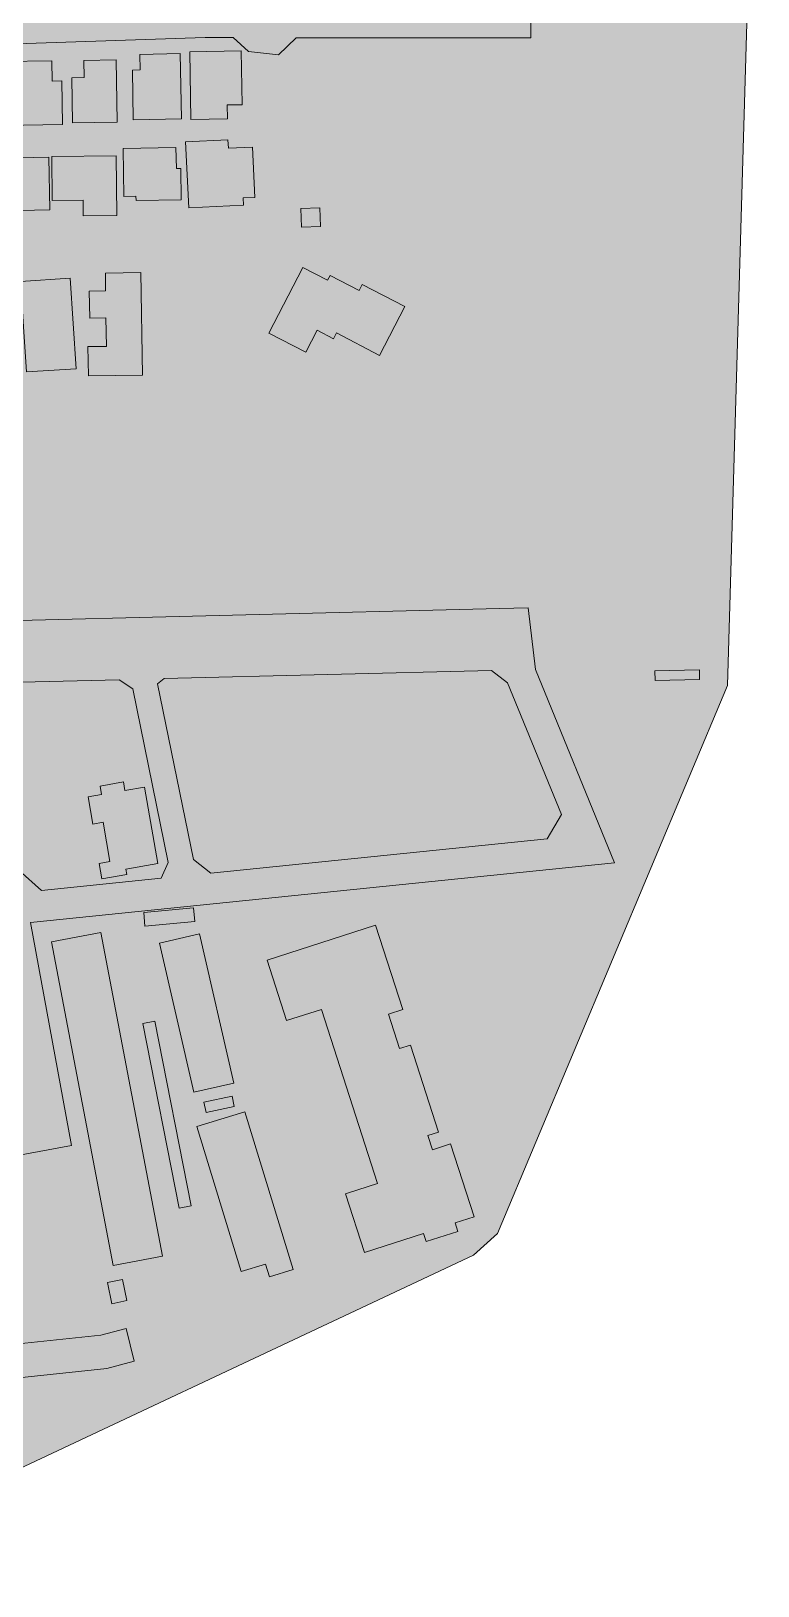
# Model space of a CAD drawing. Header units: millimetres. Extents: x -100577 to 287200, y -212120 to 238461.
# Drawn here: x 157887 to 287200, y -212120 to 64543 of the extents above; entities that cross this region are included whole.
import ezdxf

# ---------------------------------------------------------------- set-up
doc = ezdxf.new("R2010")
doc.units = ezdxf.units.MM
doc.layers.add('30_敷地・外構', color=8, linetype='Continuous', lineweight=9)

msp = doc.modelspace()

# ---------------------------------------------------------------- hatches: boundary and pattern name
at = {"layer": '30_敷地・外構'}
for points in [[(203769, 214442), (243430, 177722), (287200, 133010), (281793, -51921), (240886, -149401), (236610, -153248), (133668, -201677), (129226, -203200), (92493, -208829), (80789, -210335), (60528, -212120), (29240, -207579), (4134, -203331), (-18461, -198214), (-25999, -196278), (-94564, -156949), (-100577, -152009), (-15558, -27277), (128293, -27286), (128295, 900), (83295, 903), (83298, 56906), (50292, 56910), (20297, 12904), (20298, 907), (3653, 908), (165571, 238461)], [(186324, 48819), (186120, 60852), (195275, 61020), (195442, 51431), (192756, 51396), (192802, 48931)], [(153056, 47733), (152854, 59126), (161561, 59278), (161620, 55641), (163332, 55672), (163467, 47923)], [(167336, 56257), (167287, 59311), (173032, 59418), (173224, 48366), (165276, 48222), (165128, 56211)], [(177279, 57624), (177226, 60401), (184420, 60530), (184624, 48932), (176059, 48781), (175901, 57596)], [(185968, 33079), (185384, 44827), (192906, 45207), (192985, 43700), (197273, 43918), (197710, 34958), (195644, 34851), (195706, 33562)], [(161050, 42090), (161244, 32710), (150181, 32489), (149987, 41868)], [(173034, 42345), (173134, 31724), (167176, 31671), (167145, 34443), (161621, 34390), (161553, 42239)], [(174404, 35135), (174258, 43659), (183663, 43819), (183734, 40070), (184501, 40086), (184594, 34517), (176553, 34384), (176542, 35172)], [(209249, 33115), (209373, 29780), (206020, 29655), (205895, 32991)], [(206255, 22488), (210642, 20212), (211092, 21068), (216237, 18394), (216785, 19453), (224386, 15515), (219894, 6848), (212202, 10832), (211670, 9811), (208790, 11297), (206766, 7387), (200186, 10794)], [(164812, 20570), (165892, 4467), (157098, 3885), (156011, 19980)], [(167992, 8393), (171289, 8441), (171208, 13527), (168309, 13482), (168234, 18270), (171152, 18325), (171100, 21471), (177437, 21567), (177728, 3332), (168074, 3178)], [(276786, -49128), (276825, -50845), (268909, -51014), (268870, -49296)], [(168030, -71703), (170423, -71281), (170161, -69795), (174313, -69073), (174588, -70607), (178063, -69998), (180435, -83577), (174735, -84575), (174911, -85558), (170487, -86333), (170007, -83562), (171913, -83238), (170696, -76239), (168874, -76553)], [(186785, -91464), (187002, -93924), (178135, -94742), (177919, -92283)], [(170278, -95865), (181242, -153436), (172507, -155100), (161543, -97529)], [(187876, -96101), (193933, -122654), (186816, -124277), (180753, -97731)], [(214158, -142230), (219542, -140489), (209526, -109527), (203344, -111527), (199867, -100777), (219174, -94532), (224038, -109567), (221480, -110394), (223455, -116500), (225373, -115880), (230388, -131381), (228473, -132001), (229286, -134515), (232516, -133469), (236711, -146435), (233326, -147530), (233815, -149041), (228176, -150866), (227699, -149393), (217188, -152793), (213808, -142344)], [(179923, -111625), (186384, -144466), (184219, -144891), (177758, -112050)], [(193640, -124951), (194045, -126819), (189058, -127900), (188645, -126025)], [(195917, -127759), (204494, -155818), (200286, -157109), (199601, -154853), (195276, -156178), (187389, -130367)], [(174161, -157591), (174930, -161361), (172232, -161912), (171463, -158141)]]:
    msp.add_hatch(color=8, dxfattribs=at).paths.add_polyline_path(points)
h = msp.add_hatch(color=8, dxfattribs=at)
h.paths.add_polyline_path([(70282, 69208), (73678, 71132), (76317, 70450), (93200, 82502), (103771, 90731), (105768, 92615), (106777, 92004), (118470, 107202), (129044, 119708), (151079, 145305), (166377, 164634), (171339, 170679), (187222, 191434), (198287, 205506), (198078, 207155), (198177, 210842), (200714, 210457), (204131, 206947), (209556, 200562), (211126, 198649), (212482, 197237), (214840, 195221), (221884, 189362), (224838, 186553), (231279, 180241), (233222, 178925), (234263, 178290), (238253, 175499), (239941, 174138), (238464, 171834), (214170, 143332), (209158, 139971), (184288, 106392), (183979, 101792), (187006, 98886), (183026, 93882), (165710, 106978), (169774, 111252), (174631, 107899), (178917, 108658), (203772, 141801), (210006, 145863), (226839, 165530), (229045, 168160), (228927, 173575), (225566, 172052), (219062, 168983), (203918, 160611), (202180, 160000), (200039, 159685), (197647, 159569), (191232, 159714), (183101, 159307), (180096, 159014), (168070, 160235), (162297, 151659), (173068, 147577), (172196, 145262), (160706, 149611), (132461, 116785), (121949, 104357), (112883, 92798), (110862, 90177), (104210, 83405), (97491, 77480), (91406, 72674), (81313, 65672), (81914, 64349), (188765, 67869), (246789, 67840), (246782, 63340), (205026, 63372), (201918, 60300), (196541, 60911), (193812, 63375), (188843, 63379), (126860, 61341), (83293, 59800), (83292, 56906), (50292, 56910), (20297, 12904), (20297, 12689), (15591, 3143), (14532, 522), (14418, -2475), (17720, -43184), (25175, -42918), (79835, -42007), (146151, -40579), (241235, -38179), (246311, -38103), (247627, -49077), (261713, -83458), (157802, -94080), (165059, -133727), (125695, -141051), (124858, -140143), (118888, -141941), (123034, -155933), (127771, -172228), (146551, -170017), (170292, -167511), (174822, -166336), (176248, -172157), (171365, -173432), (147215, -175970), (104093, -181702), (47871, -189958), (8835, -196640), (5104, -198424), (4305, -197393), (3768, -190338), (6823, -189844), (32763, -185394), (35343, -181411), (31434, -162226), (28769, -160898), (-9298, -166488), (-10933, -168206), (-6545, -190414), (-10493, -191063), (-16166, -162327), (-26790, -120042), (-7087, -114418), (18234, -108159), (19924, -105794), (14653, -79967), (13291, -79523), (-25792, -92481), (-55265, -101098), (-56831, -103919), (-41582, -164299), (-39302, -166240), (-28153, -163917), (-27141, -168806), (-41869, -171872), (-45676, -172876), (-47156, -168101), (-45927, -165399), (-61931, -102078), (-67560, -103570), (-63454, -97546), (-48680, -93970), (-27191, -87693), (-10340, -82620), (13576, -74692), (11129, -62713), (4852, -55163), (-7350, -55899), (-35297, -58585), (-37038, -58790), (-28960, -46939), (-8208, -44936), (7056, -44015), (3105, -3032), (841, -3218), (7523, 6586), (10188, 6878), (11706, 9733), (14902, 15113), (16647, 17889), (22188, 25269), (30756, 36199), (31078, 37246), (31976, 38564), (31568, 38842), (31589, 38911), (30327, 40042), (49726, 68503)])
h.paths.add_polyline_path([(249687, -79170), (252259, -74874), (242638, -51401), (239776, -49214), (181561, -50672), (180362, -51600), (186760, -82836), (189880, -85279)], flags=0)
h.paths.add_polyline_path([(122432, -172857), (117492, -157794), (113402, -143592), (102609, -146842), (107949, -173033), (109906, -174334)], flags=0)
h.paths.add_polyline_path([(102997, -140548), (124602, -135154), (156696, -129184), (157833, -127530), (155666, -115697), (153986, -115090), (100254, -125532), (98538, -126917), (100982, -138868)], flags=0)
h.paths.add_polyline_path([(181054, -86178), (182290, -83402), (175966, -52507), (173537, -50882), (151096, -51446), (149632, -53415), (155735, -84812), (159728, -88359)], flags=0)
h.paths.add_polyline_path([(99494, -121611), (153219, -111162), (154579, -109775), (152277, -97195), (149896, -96120), (96587, -107524), (94891, -109028), (97242, -120535)], flags=0)
h.paths.add_polyline_path([(75897, -176990), (78242, -179444), (101889, -175966), (103551, -173925), (87364, -94627), (84320, -93101), (61965, -97605), (60073, -99694), (67162, -133433)], flags=0)
h.paths.add_polyline_path([(95750, -103619), (148859, -92259), (150734, -89645), (148254, -79377), (145045, -77400), (93522, -88309), (91196, -90896), (93506, -102243)], flags=0)
h.paths.add_polyline_path([(43383, -180823), (48032, -183882), (70055, -180647), (71982, -177742), (63246, -134235), (56562, -102429), (52408, -99534), (29809, -104087), (28183, -106324)], flags=0)
h.paths.add_polyline_path([(89322, -81754), (91291, -82656), (145232, -71229), (146664, -69541), (143755, -54562), (140928, -51687), (84918, -52894), (83660, -53993)], flags=0)
h.paths.add_polyline_path([(26105, -96137), (28627, -98207), (83132, -87229), (85409, -85025), (82983, -73164), (80492, -71618), (25091, -79979), (23284, -82315)], flags=0)
h.paths.add_polyline_path([(8662, -116697), (16956, -155944), (19718, -157182), (28042, -155956), (29652, -153514), (21590, -113993), (19195, -112036), (11433, -113953)], flags=0)
h.paths.add_polyline_path([(-14901, -146868), (-13247, -153270), (-11596, -160014), (-10031, -161553), (11083, -158450), (13058, -154408), (5242, -117420), (2043, -116282), (-6056, -118287), (-18134, -121727), (-20359, -125135)], flags=0)
h.paths.add_polyline_path([(21655, -74326), (23827, -76130), (79893, -67671), (81368, -65237), (79190, -54559), (77564, -53035), (26041, -53902), (19126, -61936)], flags=0)
h.paths.add_polyline_path([(189981, 189290), (174073, 168504), (169859, 162049), (180101, 161023), (182960, 161292), (191203, 161711), (197626, 161561), (199848, 161671), (201703, 161947), (203092, 162440), (218117, 170742), (225532, 174554), (228862, 176201), (228828, 177752), (222409, 184046), (219561, 186746), (212587, 192549), (210073, 194689), (208505, 196332), (206877, 198317), (203663, 202101), (200069, 202133)], flags=0)
h.paths.add_polyline_path([(11099, -3879), (11053, -3475), (10631, -2734), (9457, -2858), (9313, -4172), (12772, -42208), (13097, -42586), (13413, -42770), (14294, -42686), (14446, -42064)], flags=0)

# ---------------------------------------------------------------- linework, layer by layer
for points in [[(287200, 133010), (281793, -51921), (240886, -149401), (236610, -153248), (133668, -201677)], [(246789, 67840), (246782, 63340), (205026, 63372), (201918, 60300), (196541, 60911), (193812, 63375), (188843, 63379), (126860, 61341)], [(186324, 48819), (186120, 60852), (195275, 61020), (195442, 51431), (192756, 51396), (192802, 48931), (186324, 48819)], [(153056, 47733), (152854, 59126), (161561, 59278), (161620, 55641), (163332, 55672), (163467, 47923), (153056, 47733)], [(167336, 56257), (167287, 59311), (173032, 59418), (173224, 48366), (165276, 48222), (165128, 56211), (167336, 56257)], [(177279, 57624), (177226, 60401), (184420, 60530), (184624, 48932), (176059, 48781), (175901, 57596), (177279, 57624)], [(185968, 33079), (185384, 44827), (192906, 45207), (192985, 43700), (197273, 43918), (197710, 34958), (195644, 34851), (195706, 33562), (185968, 33079)], [(161050, 42090), (161244, 32710), (150181, 32489), (149987, 41868), (161050, 42090)], [(173034, 42345), (173134, 31724), (167176, 31671), (167145, 34443), (161621, 34390), (161553, 42239), (173034, 42345)], [(174404, 35135), (174258, 43659), (183663, 43819), (183734, 40070), (184501, 40086), (184594, 34517), (176553, 34384), (176542, 35172), (174404, 35135)], [(209249, 33115), (209373, 29780), (206020, 29655), (205895, 32991), (209249, 33115)], [(206255, 22488), (210642, 20212), (211092, 21068), (216237, 18394), (216785, 19453), (224386, 15515), (219894, 6848), (212202, 10832), (211670, 9811), (208790, 11297), (206766, 7387), (200186, 10794), (206255, 22488)], [(164812, 20570), (165892, 4467), (157098, 3885), (156011, 19980), (164812, 20570)], [(167992, 8393), (171289, 8441), (171208, 13527), (168309, 13482), (168234, 18270), (171152, 18325), (171100, 21471), (177437, 21567), (177728, 3332), (168074, 3178), (167992, 8393)], [(146151, -40579), (241235, -38179), (246311, -38103), (247627, -49077), (261713, -83458), (157802, -94080), (165059, -133727), (125695, -141051)], [(249687, -79170), (252259, -74874), (242638, -51401), (239776, -49214), (181561, -50672), (180362, -51600), (186760, -82836), (189880, -85279), (249687, -79170)], [(276786, -49128), (276825, -50845), (268909, -51014), (268870, -49296), (276786, -49128)], [(181054, -86178), (182290, -83402), (175966, -52507), (173537, -50882), (151096, -51446), (149632, -53415), (155735, -84812), (159728, -88359), (181054, -86178)], [(168030, -71703), (170423, -71281), (170161, -69795), (174313, -69073), (174588, -70607), (178063, -69998), (180435, -83577), (174735, -84575), (174911, -85558), (170487, -86333), (170007, -83562), (171913, -83238), (170696, -76239), (168874, -76553), (168030, -71703)], [(186785, -91464), (187002, -93924), (178135, -94742), (177919, -92283), (186785, -91464)], [(170278, -95865), (181242, -153436), (172507, -155100), (161543, -97529), (170278, -95865)], [(187876, -96101), (193933, -122654), (186816, -124277), (180753, -97731), (187876, -96101)], [(214158, -142230), (219542, -140489), (209526, -109527), (203344, -111527), (199867, -100777), (219174, -94532), (224038, -109567), (221480, -110394), (223455, -116500), (225373, -115880), (230388, -131381), (228473, -132001), (229286, -134515), (232516, -133469), (236711, -146435), (233326, -147530), (233815, -149041), (228176, -150866), (227699, -149393), (217188, -152793), (213808, -142344), (214158, -142230)], [(179923, -111625), (186384, -144466), (184219, -144891), (177758, -112050), (179923, -111625)], [(193640, -124951), (194045, -126819), (189058, -127900), (188645, -126025), (193640, -124951)], [(195917, -127759), (204494, -155818), (200286, -157109), (199601, -154853), (195276, -156178), (187389, -130367), (195917, -127759)], [(174161, -157591), (174930, -161361), (172232, -161912), (171463, -158141), (174161, -157591)], [(146551, -170017), (170292, -167511), (174822, -166336), (176248, -172157), (171365, -173432), (147215, -175970)]]:
    msp.add_lwpolyline(points, dxfattribs=at)

doc.saveas('drawing.dxf')
